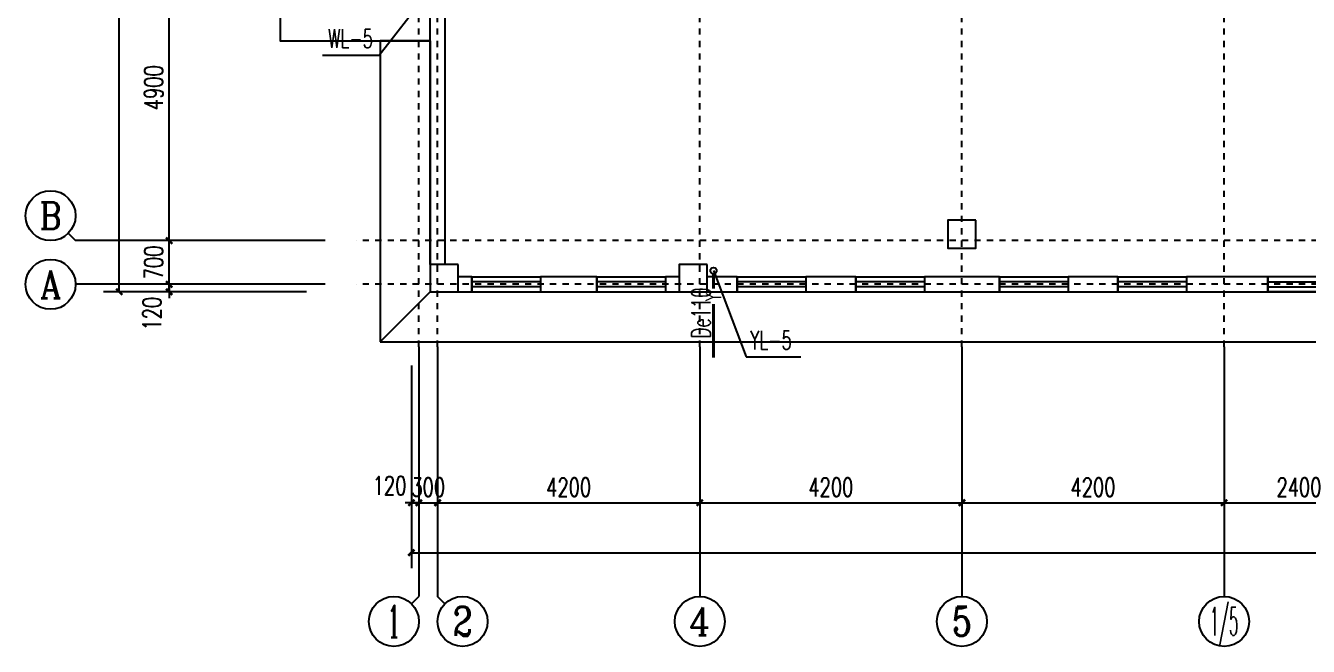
# Model space of a CAD drawing. Header units: millimetres. Extents: x 418357 to 841680, y 53918 to 109839.
# Drawn here: x 418358.14 to 418378.69, y 55085.4 to 55095.34 of the extents above; entities that cross this region are included whole.
import ezdxf
from ezdxf.enums import TextEntityAlignment as Align

# ---------------------------------------------------------------- set-up
doc = ezdxf.new("R2010")
doc.units = ezdxf.units.MM
doc.linetypes.add('DOTE', pattern=[2.42, 2, -0.2, 0.02, -0.2])
for name, color, linetype in [('AXIS', 171, 'Continuous'), ('AXIS_TEXT', 7, 'Continuous'), ('COLUMN', 9, 'Continuous'), ('DIM_污水', 3, 'Continuous'), ('DIM_雨水', 3, 'Continuous'), ('DOTE', 8, 'DOTE'), ('GROUND', 150, 'Continuous'), ('PIPE-雨水', 4, 'Continuous'), ('STAIR', 3, 'Continuous'), ('TEXT_雨水', 7, 'Continuous'), ('TWT_TEXT', 7, 'Continuous'), ('VPIPE-雨水', 4, 'Continuous'), ('WALL', 9, 'Continuous'), ('WINDOW', 8, 'Continuous')]:
    doc.layers.add(name, color=color, linetype=linetype)
doc.styles.add('_TCH_AXIS', font='COMPLEX', dxfattribs={"bigfont": 'GBCBIG'})
doc.styles.add('_TCH_DIM_T3', font='SIMPLEX', dxfattribs={"width": 0.705882, "bigfont": 'GBCBIG'})
doc.styles.add('_TWT_PIPEDN', font='SIMPLEX', dxfattribs={"width": 0.8, "height": 3, "bigfont": 'HZTXT'})
doc.styles.add('_TWT_PIPETEXT', font='COMPLEX', dxfattribs={"width": 0.8, "height": 2.5, "bigfont": 'HZTXT'})
doc.styles.add('_TWT_SERIAL', font='COMPLEX', dxfattribs={"width": 0.8, "height": 3, "bigfont": 'HZTXT'})
doc.styles.add('COMPLEX', font='COMPLEX')
doc.dimstyles.new('_TCH_ARCH&&100', dxfattribs={"dimtxt": 297.5, "dimasz": 100, "dimexe": 250, "dimexo": 300, "dimgap": 100, "dimtad": 1, "dimdec": 0, "dimzin": 0, "dimdsep": 46, "dimtxsty": '_TCH_DIM_T3', "dimblk": 'ARCHTICK', "dimcen": 0.09, "dimclrt": 7, "dimazin": 2, "dimtfac": 1, "dimtdec": 0, "dimtix": 1, "dimtmove": 2, "dimatfit": 3, "dimfxl": 0, "dimtolj": 1, "dimtzin": 0, "dimarcsym": 0})

# ---------------------------------------------------------------- blocks, each defined once
blk = doc.blocks.new('$TCHSYS$WIN2D')
for p, q in [((-0.5, 0.5), (0.5, 0.5)), ((-0.5, 0.5), (-0.5, -0.5)), ((0.5, 0.5), (0.5, -0.5)), ((0.5, 0.167), (-0.5, 0.167)), ((0.5, -0.167), (-0.5, -0.167)), ((-0.5, -0.5), (0.5, -0.5))]:
    blk.add_line(p, q)
blk = doc.blocks.new('_FZHK')
at = {"lineweight": -2}
blk.add_lwpolyline([(-0.5, -0.5), (0.5, -0.5), (0.5, 0.5), (-0.5, 0.5)], close=True, dxfattribs=at)
blk = doc.blocks.new('_AXISO')
blk.add_circle((0, 0), 0.5)
at = {"layer": 'AXIS_TEXT', "style": 'COMPLEX', "width": 1.041667}
blk.add_attdef('A', text='', height=0.56, dxfattribs=at).set_placement((-0.25, -0.28), (0.25, -0.28), align=Align.FIT)
blk = doc.blocks.new('_ArchTick')
at = {"color": 0, "linetype": 'ByBlock', "const_width": 0.4}
blk.add_lwpolyline([(-0.5, -0.5), (0.5, 0.5)], dxfattribs=at)
blk = doc.blocks.new('*D160')
at = {"layer": 'AXIS', "color": 0, "lineweight": -2}
for p, q in [((429486, 57945), (429486, 54695)), ((472926, 57945), (472926, 54695)), ((429486, 54945), (472926, 54945))]:
    blk.add_line(p, q, dxfattribs=at)
at = {"layer": 'Defpoints', "color": 0, "lineweight": -2}
for p in [(429486, 58245), (472926, 58245), (472926, 54945)]:
    blk.add_point(p, dxfattribs=at)
at = {"layer": 'AXIS', "color": 0, "lineweight": -2, "xscale": 100, "yscale": 100, "zscale": 100, "rotation": 180}
blk.add_blockref('_ArchTick', (429486, 54945), dxfattribs=at)
at = {"layer": 'AXIS', "color": 0, "lineweight": -2, "xscale": 100, "yscale": 100, "zscale": 100}
blk.add_blockref('_ArchTick', (472926, 54945), dxfattribs=at)
at = {"layer": 'AXIS', "color": 7, "insert": (451206, 55194), "char_height": 297.5, "attachment_point": 5, "style": '_TCH_DIM_T3'}
blk.add_mtext('\\A1;43440', dxfattribs=at)
blk = doc.blocks.new('*D161')
at = {"layer": 'AXIS', "color": 0, "lineweight": -2}
for p, q in [((429486, 57945), (429486, 55495)), ((429606, 57945), (429606, 55495)), ((429486, 55745), (429386, 55745)), ((429486, 55745), (429606, 55745)), ((429606, 55745), (429706, 55745))]:
    blk.add_line(p, q, dxfattribs=at)
at = {"layer": 'Defpoints', "color": 0, "lineweight": -2}
for p in [(429486, 58245), (429606, 58245), (429606, 55745)]:
    blk.add_point(p, dxfattribs=at)
at = {"layer": 'AXIS', "color": 0, "lineweight": -2, "xscale": 100, "yscale": 100, "zscale": 100}
blk.add_blockref('_ArchTick', (429486, 55745), dxfattribs=at)
at = {"layer": 'AXIS', "color": 0, "lineweight": -2, "xscale": 100, "yscale": 100, "zscale": 100, "rotation": 180}
blk.add_blockref('_ArchTick', (429606, 55745), dxfattribs=at)
at = {"layer": 'AXIS', "color": 7, "insert": (429136, 56020), "char_height": 297.5, "attachment_point": 5, "style": '_TCH_DIM_T3'}
blk.add_mtext('\\A1;120', dxfattribs=at)
blk = doc.blocks.new('*D162')
at = {"layer": 'AXIS', "color": 0, "lineweight": -2}
for p, q in [((429606, 57945), (429606, 55495)), ((429906, 57945), (429906, 55495)), ((429606, 55745), (429506, 55745)), ((429606, 55745), (429906, 55745)), ((429906, 55745), (430006, 55745))]:
    blk.add_line(p, q, dxfattribs=at)
at = {"layer": 'Defpoints', "color": 0, "lineweight": -2}
for p in [(429606, 58245), (429906, 58245), (429906, 55745)]:
    blk.add_point(p, dxfattribs=at)
at = {"layer": 'AXIS', "color": 0, "lineweight": -2, "xscale": 100, "yscale": 100, "zscale": 100}
blk.add_blockref('_ArchTick', (429606, 55745), dxfattribs=at)
at = {"layer": 'AXIS', "color": 0, "lineweight": -2, "xscale": 100, "yscale": 100, "zscale": 100, "rotation": 180}
blk.add_blockref('_ArchTick', (429906, 55745), dxfattribs=at)
at = {"layer": 'AXIS', "color": 7, "insert": (429756, 55994), "char_height": 297.5, "attachment_point": 5, "style": '_TCH_DIM_T3'}
blk.add_mtext('\\A1;300', dxfattribs=at)
blk = doc.blocks.new('*D163')
at = {"layer": 'AXIS', "color": 0, "lineweight": -2}
for p, q in [((429906, 57945), (429906, 55495)), ((434106, 57945), (434106, 55495)), ((429906, 55745), (434106, 55745))]:
    blk.add_line(p, q, dxfattribs=at)
at = {"layer": 'Defpoints', "color": 0, "lineweight": -2}
for p in [(429906, 58245), (434106, 58245), (434106, 55745)]:
    blk.add_point(p, dxfattribs=at)
at = {"layer": 'AXIS', "color": 0, "lineweight": -2, "xscale": 100, "yscale": 100, "zscale": 100, "rotation": 180}
blk.add_blockref('_ArchTick', (429906, 55745), dxfattribs=at)
at = {"layer": 'AXIS', "color": 0, "lineweight": -2, "xscale": 100, "yscale": 100, "zscale": 100}
blk.add_blockref('_ArchTick', (434106, 55745), dxfattribs=at)
at = {"layer": 'AXIS', "color": 7, "insert": (432006, 55994), "char_height": 297.5, "attachment_point": 5, "style": '_TCH_DIM_T3'}
blk.add_mtext('\\A1;4200', dxfattribs=at)
blk = doc.blocks.new('*D164')
at = {"layer": 'AXIS', "color": 0, "lineweight": -2}
for p, q in [((434106, 57945), (434106, 55495)), ((438306, 57945), (438306, 55495)), ((434106, 55745), (438306, 55745))]:
    blk.add_line(p, q, dxfattribs=at)
at = {"layer": 'Defpoints', "color": 0, "lineweight": -2}
for p in [(434106, 58245), (438306, 58245), (438306, 55745)]:
    blk.add_point(p, dxfattribs=at)
at = {"layer": 'AXIS', "color": 0, "lineweight": -2, "xscale": 100, "yscale": 100, "zscale": 100, "rotation": 180}
blk.add_blockref('_ArchTick', (434106, 55745), dxfattribs=at)
at = {"layer": 'AXIS', "color": 0, "lineweight": -2, "xscale": 100, "yscale": 100, "zscale": 100}
blk.add_blockref('_ArchTick', (438306, 55745), dxfattribs=at)
at = {"layer": 'AXIS', "color": 7, "insert": (436206, 55994), "char_height": 297.5, "attachment_point": 5, "style": '_TCH_DIM_T3'}
blk.add_mtext('\\A1;4200', dxfattribs=at)
blk = doc.blocks.new('*D165')
at = {"layer": 'AXIS', "color": 0, "lineweight": -2}
for p, q in [((438306, 57945), (438306, 55495)), ((442506, 57945), (442506, 55495)), ((438306, 55745), (442506, 55745))]:
    blk.add_line(p, q, dxfattribs=at)
at = {"layer": 'Defpoints', "color": 0, "lineweight": -2}
for p in [(438306, 58245), (442506, 58245), (442506, 55745)]:
    blk.add_point(p, dxfattribs=at)
at = {"layer": 'AXIS', "color": 0, "lineweight": -2, "xscale": 100, "yscale": 100, "zscale": 100, "rotation": 180}
blk.add_blockref('_ArchTick', (438306, 55745), dxfattribs=at)
at = {"layer": 'AXIS', "color": 0, "lineweight": -2, "xscale": 100, "yscale": 100, "zscale": 100}
blk.add_blockref('_ArchTick', (442506, 55745), dxfattribs=at)
at = {"layer": 'AXIS', "color": 7, "insert": (440406, 55994), "char_height": 297.5, "attachment_point": 5, "style": '_TCH_DIM_T3'}
blk.add_mtext('\\A1;4200', dxfattribs=at)
blk = doc.blocks.new('*D166')
at = {"layer": 'AXIS', "color": 0, "lineweight": -2}
for p, q in [((442506, 57945), (442506, 55495)), ((444906, 57945), (444906, 55495)), ((442506, 55745), (444906, 55745))]:
    blk.add_line(p, q, dxfattribs=at)
at = {"layer": 'Defpoints', "color": 0, "lineweight": -2}
for p in [(442506, 58245), (444906, 58245), (444906, 55745)]:
    blk.add_point(p, dxfattribs=at)
at = {"layer": 'AXIS', "color": 0, "lineweight": -2, "xscale": 100, "yscale": 100, "zscale": 100, "rotation": 180}
blk.add_blockref('_ArchTick', (442506, 55745), dxfattribs=at)
at = {"layer": 'AXIS', "color": 0, "lineweight": -2, "xscale": 100, "yscale": 100, "zscale": 100}
blk.add_blockref('_ArchTick', (444906, 55745), dxfattribs=at)
at = {"layer": 'AXIS', "color": 7, "insert": (443706, 55994), "char_height": 297.5, "attachment_point": 5, "style": '_TCH_DIM_T3'}
blk.add_mtext('\\A1;2400', dxfattribs=at)
blk = doc.blocks.new('*D192')
at = {"layer": 'AXIS', "color": 0, "lineweight": -2}
for p, q in [((427806, 72265), (424556, 72265)), ((424806, 59125), (424806, 72265)), ((427806, 59125), (424556, 59125))]:
    blk.add_line(p, q, dxfattribs=at)
at = {"layer": 'Defpoints', "color": 0, "lineweight": -2}
for p in [(424806, 72265), (428106, 72265), (428106, 59125)]:
    blk.add_point(p, dxfattribs=at)
at = {"layer": 'AXIS', "color": 0, "lineweight": -2, "xscale": 100, "yscale": 100, "zscale": 100}
for p, rotation in [((424806, 72265), 90), ((424806, 59125), 270)]:
    blk.add_blockref('_ArchTick', p, dxfattribs=dict(at, rotation=rotation))
at = {"layer": 'AXIS', "color": 7, "insert": (424558, 65695), "char_height": 297.5, "attachment_point": 5, "rotation": 90, "style": '_TCH_DIM_T3'}
blk.add_mtext('\\A1;13140', dxfattribs=at)
blk = doc.blocks.new('*D193')
at = {"layer": 'AXIS', "color": 0, "lineweight": -2}
for p, q in [((427806, 59245), (425356, 59245)), ((425606, 59245), (425606, 59345)), ((425606, 59125), (425606, 59245)), ((427806, 59125), (425356, 59125)), ((425606, 59125), (425606, 59025))]:
    blk.add_line(p, q, dxfattribs=at)
at = {"layer": 'Defpoints', "color": 0, "lineweight": -2}
for p in [(425606, 59245), (428106, 59245), (428106, 59125)]:
    blk.add_point(p, dxfattribs=at)
at = {"layer": 'AXIS', "color": 0, "lineweight": -2, "xscale": 100, "yscale": 100, "zscale": 100}
for p, rotation in [((425606, 59245), 270), ((425606, 59125), 90)]:
    blk.add_blockref('_ArchTick', p, dxfattribs=dict(at, rotation=rotation))
at = {"layer": 'AXIS', "color": 7, "insert": (425331, 58775), "char_height": 297.5, "attachment_point": 5, "rotation": 90, "style": '_TCH_DIM_T3'}
blk.add_mtext('\\A1;120', dxfattribs=at)
blk = doc.blocks.new('*D194')
at = {"layer": 'AXIS', "color": 0, "lineweight": -2}
for p, q in [((425606, 59945), (425606, 60045)), ((427806, 59945), (425356, 59945)), ((425606, 59245), (425606, 59945)), ((427806, 59245), (425356, 59245)), ((425606, 59245), (425606, 59145))]:
    blk.add_line(p, q, dxfattribs=at)
at = {"layer": 'Defpoints', "color": 0, "lineweight": -2}
for p in [(425606, 59945), (428106, 59945), (428106, 59245)]:
    blk.add_point(p, dxfattribs=at)
at = {"layer": 'AXIS', "color": 0, "lineweight": -2, "xscale": 100, "yscale": 100, "zscale": 100}
for p, rotation in [((425606, 59945), 270), ((425606, 59245), 90)]:
    blk.add_blockref('_ArchTick', p, dxfattribs=dict(at, rotation=rotation))
at = {"layer": 'AXIS', "color": 7, "insert": (425358, 59595), "char_height": 297.5, "attachment_point": 5, "rotation": 90, "style": '_TCH_DIM_T3'}
blk.add_mtext('\\A1;700', dxfattribs=at)
blk = doc.blocks.new('*D195')
at = {"layer": 'AXIS', "color": 0, "lineweight": -2}
for p, q in [((427806, 64845), (425356, 64845)), ((425606, 59945), (425606, 64845)), ((427806, 59945), (425356, 59945))]:
    blk.add_line(p, q, dxfattribs=at)
at = {"layer": 'Defpoints', "color": 0, "lineweight": -2}
for p in [(425606, 64845), (428106, 64845), (428106, 59945)]:
    blk.add_point(p, dxfattribs=at)
at = {"layer": 'AXIS', "color": 0, "lineweight": -2, "xscale": 100, "yscale": 100, "zscale": 100}
for p, rotation in [((425606, 64845), 90), ((425606, 59945), 270)]:
    blk.add_blockref('_ArchTick', p, dxfattribs=dict(at, rotation=rotation))
at = {"layer": 'AXIS', "color": 7, "insert": (425358, 62395), "char_height": 297.5, "attachment_point": 5, "rotation": 90, "style": '_TCH_DIM_T3'}
blk.add_mtext('\\A1;4900', dxfattribs=at)
blk = doc.blocks.new('23253')
at = {"layer": 'AXIS', "lineweight": -2}
for p, q in [((423989.3, 60061.9), (424106.5, 59944.8)), ((428106.5, 59944.8), (424106.5, 59944.8)), ((428106.5, 59244.8), (424106.5, 59244.8)), ((429606.5, 58244.8), (429606.5, 54244.8)), ((429906.5, 58244.8), (429906.5, 54244.8)), ((434106.5, 58244.8), (434106.5, 54244.8)), ((438306.5, 58244.8), (438306.5, 54244.8)), ((442506.5, 58244.8), (442506.5, 54244.8)), ((429489.3, 54127.6), (429606.5, 54244.8)), ((430023.7, 54127.6), (429906.5, 54244.8))]:
    blk.add_line(p, q, dxfattribs=at)
at = {"layer": 'DIM_污水', "lineweight": -2}
for p, q in [((430108.2, 64365.3), (428968.7, 62912.5)), ((428968.7, 62912.5), (428064.2, 62912.5))]:
    blk.add_line(p, q, dxfattribs=at)
at = {"layer": 'DIM_雨水', "lineweight": -2}
for p, q in [((434326.5, 59464.3), (434847.2, 58082.3)), ((434847.2, 58082.3), (435726.8, 58082.3))]:
    blk.add_line(p, q, dxfattribs=at)
at = {"layer": 'DOTE'}
for p, q in [((429606.5, 58244.8), (429606.5, 73144.8)), ((438306.5, 58244.8), (438306.5, 73144.8)), ((442506.5, 58244.8), (442506.5, 73144.8)), ((434106.5, 58244.8), (434106.5, 66944.8)), ((429906.5, 58244.8), (429906.5, 64844.8)), ((473806.5, 59944.8), (428606.5, 59944.8)), ((473806.5, 59244.8), (428606.5, 59244.8))]:
    blk.add_line(p, q, dxfattribs=at)
at = {"layer": 'GROUND', "color": 8, "lineweight": -2}
for p, q in [((428986.5, 63144.8), (428986.5, 58324.8)), ((429786.5, 63144.8), (428986.5, 63144.8)), ((429786.5, 63144.8), (429786.5, 59564.8)), ((429786.5, 59124.8), (428986.5, 58324.8)), ((430236.5, 59124.8), (433776.5, 59124.8)), ((434226.5, 59124.8), (446106.5, 59124.8)), ((428986.5, 58324.8), (446106.5, 58324.8))]:
    blk.add_line(p, q, dxfattribs=at)
at = {"layer": 'PIPE-雨水', "linetype": 'Continuous', "lineweight": -2, "const_width": 50}
for points in [[(434326.5, 59414.3), (434326.5, 59174.1)], [(434326.5, 58929.3), (434326.5, 58070.2)]]:
    blk.add_lwpolyline(points, dxfattribs=at)
at = {"layer": 'STAIR', "color": 8}
blk.add_lwpolyline([(429486.5, 68744.8), (427386.5, 68744.8), (427386.5, 63144.8), (429786.5, 63144.8)], dxfattribs=at)
at = {"layer": 'VPIPE-雨水', "linetype": 'Continuous', "lineweight": -2}
blk.add_circle((434326.5, 59464.3), 50, dxfattribs=at)
at = {"layer": 'WALL', "lineweight": -2}
for p, q in [((429786.5, 59564.8), (429786.5, 64724.8)), ((430026.5, 59564.8), (430026.5, 64724.8)), ((430456.5, 59364.8), (430236.5, 59364.8)), ((430456.5, 59124.8), (430456.5, 59364.8)), ((432456.5, 59364.8), (431556.5, 59364.8)), ((431556.5, 59364.8), (431556.5, 59124.8)), ((432456.5, 59124.8), (432456.5, 59364.8)), ((433776.5, 59364.8), (433556.5, 59364.8)), ((433556.5, 59364.8), (433556.5, 59124.8)), ((434706.5, 59364.8), (434226.5, 59364.8)), ((434706.5, 59124.8), (434706.5, 59364.8)), ((436606.5, 59364.8), (435806.5, 59364.8)), ((435806.5, 59364.8), (435806.5, 59124.8)), ((436606.5, 59124.8), (436606.5, 59364.8)), ((438906.5, 59364.8), (437706.5, 59364.8)), ((437706.5, 59364.8), (437706.5, 59124.8)), ((438906.5, 59124.8), (438906.5, 59364.8)), ((440806.5, 59364.8), (440006.5, 59364.8)), ((440006.5, 59364.8), (440006.5, 59124.8)), ((440806.5, 59124.8), (440806.5, 59364.8)), ((443206.5, 59364.8), (441906.5, 59364.8)), ((441906.5, 59364.8), (441906.5, 59124.8)), ((443206.5, 59124.8), (443206.5, 59364.8)), ((430236.5, 59124.8), (430456.5, 59124.8)), ((431556.5, 59124.8), (432456.5, 59124.8)), ((433556.5, 59124.8), (433776.5, 59124.8)), ((434226.5, 59124.8), (434706.5, 59124.8)), ((435806.5, 59124.8), (436606.5, 59124.8)), ((437706.5, 59124.8), (438906.5, 59124.8)), ((440006.5, 59124.8), (440806.5, 59124.8)), ((441906.5, 59124.8), (443206.5, 59124.8))]:
    blk.add_line(p, q, dxfattribs=at)
at = {"layer": 'AXIS'}
ref = blk.add_blockref('_AXISO', (423706.5, 60344.8), dxfattribs=dict(at, xscale=800, yscale=800, zscale=800))
ref.add_attrib('A', 'B', dxfattribs={"layer": 'AXIS_TEXT', "height": 435.3, "style": '_TCH_AXIS'}).set_placement((423530.3, 60127.1), (423882.7, 60127.1), align=Align.FIT)
ref = blk.add_blockref('_AXISO', (423706.5, 59244.8), dxfattribs=dict(at, xscale=800, yscale=800, zscale=800))
ref.add_attrib('A', 'A', dxfattribs={"layer": 'AXIS_TEXT', "height": 445.4, "style": '_TCH_AXIS', "width": 0.888889}).set_placement((423536.8, 59022), (423876.2, 59022), align=Align.FIT)
ref = blk.add_blockref('_AXISO', (429206.5, 53844.8), dxfattribs=dict(at, xscale=800, yscale=800, zscale=800))
ref.add_attrib('A', '1', dxfattribs={"layer": 'AXIS_TEXT', "height": 515.9, "style": '_TCH_AXIS', "width": 0.984586}).set_placement((429097.6, 53586.8), (429315.4, 53586.8), align=Align.FIT)
ref = blk.add_blockref('_AXISO', (430306.5, 53844.8), dxfattribs=dict(at, xscale=800, yscale=800, zscale=800))
ref.add_attrib('A', '2', dxfattribs={"layer": 'AXIS_TEXT', "height": 465.9, "style": '_TCH_AXIS'}).set_placement((430151.2, 53611.8), (430461.8, 53611.8), align=Align.FIT)
ref = blk.add_blockref('_AXISO', (434106.5, 53844.8), dxfattribs=dict(at, xscale=800, yscale=800, zscale=800))
ref.add_attrib('A', '4', dxfattribs={"layer": 'AXIS_TEXT', "height": 445.4, "style": '_TCH_AXIS'}).set_placement((433936.8, 53622), (434276.2, 53622), align=Align.FIT)
ref = blk.add_blockref('_AXISO', (438306.5, 53844.8), dxfattribs=dict(at, xscale=800, yscale=800, zscale=800))
ref.add_attrib('A', '5', dxfattribs={"layer": 'AXIS_TEXT', "height": 465.9, "style": '_TCH_AXIS'}).set_placement((438151.2, 53611.8), (438461.8, 53611.8), align=Align.FIT)
ref = blk.add_blockref('_AXISO', (442506.5, 53844.8), dxfattribs=dict(at, xscale=800, yscale=800, zscale=800))
ref.add_attrib('A', '1/5', dxfattribs={"layer": 'AXIS_TEXT', "height": 452.55, "style": '_TCH_AXIS', "width": 0.411765}).set_placement((442280.2, 53618.5), (442732.8, 53618.5), align=Align.FIT)
at = {"layer": 'COLUMN', "rotation": 180}
for p, xscale, yscale, zscale in [((438306.5, 60049.8), 450, 450, 450), ((430011.5, 59344.8), 450, 439.9999999987194, 439.9999999987194), ((434001.5, 59344.8), 450.0000000016298, 439.9999999987194, 439.9999999987194)]:
    blk.add_blockref('_FZHK', p, dxfattribs=dict(at, xscale=xscale, yscale=yscale, zscale=zscale))
at = {"layer": 'WINDOW', "yscale": -240}
for p, xscale, zscale, rotation in [((431006.5, 59244.8), -1100, -1100, 180.0000000000016), ((433006.5, 59244.8), -1100, -1100, 180.0000000000016), ((435256.5, 59244.8), -1100, -1100, 180.0000000000018), ((437156.5, 59244.8), -1100, -1100, 180.0000000000018), ((439456.5, 59244.8), -1100, -1100, 180.0000000000018), ((441356.5, 59244.8), -1100, -1100, 180.0000000000018), ((443756.5, 59244.8), 1100, 1100, 180.0000000000018)]:
    blk.add_blockref('$TCHSYS$WIN2D', p, dxfattribs=dict(at, xscale=xscale, zscale=zscale, rotation=rotation))
at = {"layer": 'TEXT_雨水', "linetype": 'Continuous', "lineweight": -2, "style": '_TWT_PIPEDN', "width": 0.64}
blk.add_text('De110', height=300, rotation=90, dxfattribs=at).set_placement((434276.5, 58378.7))
at = {"layer": 'TEXT_雨水', "lineweight": -2, "style": '_TWT_PIPETEXT', "width": 0.64}
blk.add_text('Y', height=250, rotation=90, dxfattribs=at).set_placement((434451.5, 58979.3))
at = {"layer": 'TWT_TEXT', "lineweight": -2, "style": '_TWT_SERIAL', "width": 0.64}
for s, p in [('WL-5', (428154.2, 63032.5)), ('YL-5', (434914.5, 58202.3))]:
    blk.add_text(s, height=300, dxfattribs=at).set_placement(p)
at = {"layer": 'AXIS'}
for p1, p2, distance, picture, middle in [((428106.5, 59124.8), (428106.5, 72264.8), 3300, '*D192', (424557.7, 65694.8)), ((428106.5, 59944.8), (428106.5, 64844.8), 2500, '*D195', (425357.7, 62394.8)), ((428106.5, 59244.8), (428106.5, 59944.8), 2500, '*D194', (425357.7, 59594.8)), ((429606.5, 58244.8), (429906.5, 58244.8), -2500, '*D162', (429756.5, 55993.5)), ((429486.5, 58244.8), (472926.5, 58244.8), -3300, '*D160', (451206.5, 55193.5)), ((429906.5, 58244.8), (434106.5, 58244.8), -2500, '*D163', (432006.5, 55993.5)), ((434106.5, 58244.8), (438306.5, 58244.8), -2500, '*D164', (436206.5, 55993.5)), ((438306.5, 58244.8), (442506.5, 58244.8), -2500, '*D165', (440406.5, 55993.5)), ((442506.5, 58244.8), (444906.5, 58244.8), -2500, '*D166', (443706.5, 55993.5))]:
    dim = blk.add_aligned_dim(p1=p1, p2=p2, distance=distance, dimstyle='_TCH_ARCH&&100', dxfattribs=at)
    dim.commit()
    dim.dimension.update_dxf_attribs({"geometry": picture, "text_midpoint": middle})
for base, p1, p2, angle, picture, middle in [((425606.5, 59244.8), (428106.5, 59124.8), (428106.5, 59244.8), 90, '*D193', (425331.5, 58774.8)), ((429606.5, 55744.8), (429486.5, 58244.8), (429606.5, 58244.8), 0, '*D161', (429136.5, 56019.8))]:
    dim = blk.add_linear_dim(base=base, p1=p1, p2=p2, angle=angle, dimstyle='_TCH_ARCH&&100', dxfattribs=at)
    dim.commit()
    dim.dimension.update_dxf_attribs({"geometry": picture, "text_midpoint": middle, "dimtype": 161})

msp = doc.modelspace()

# ---------------------------------------------------------------- block references
at = {"layer": 'Defpoints', "lineweight": -2, "xscale": 0.001, "yscale": 0.001, "zscale": 0.001}
msp.add_blockref('23253', (417934.832, 55031.955), dxfattribs=at)

doc.saveas('drawing.dxf')
